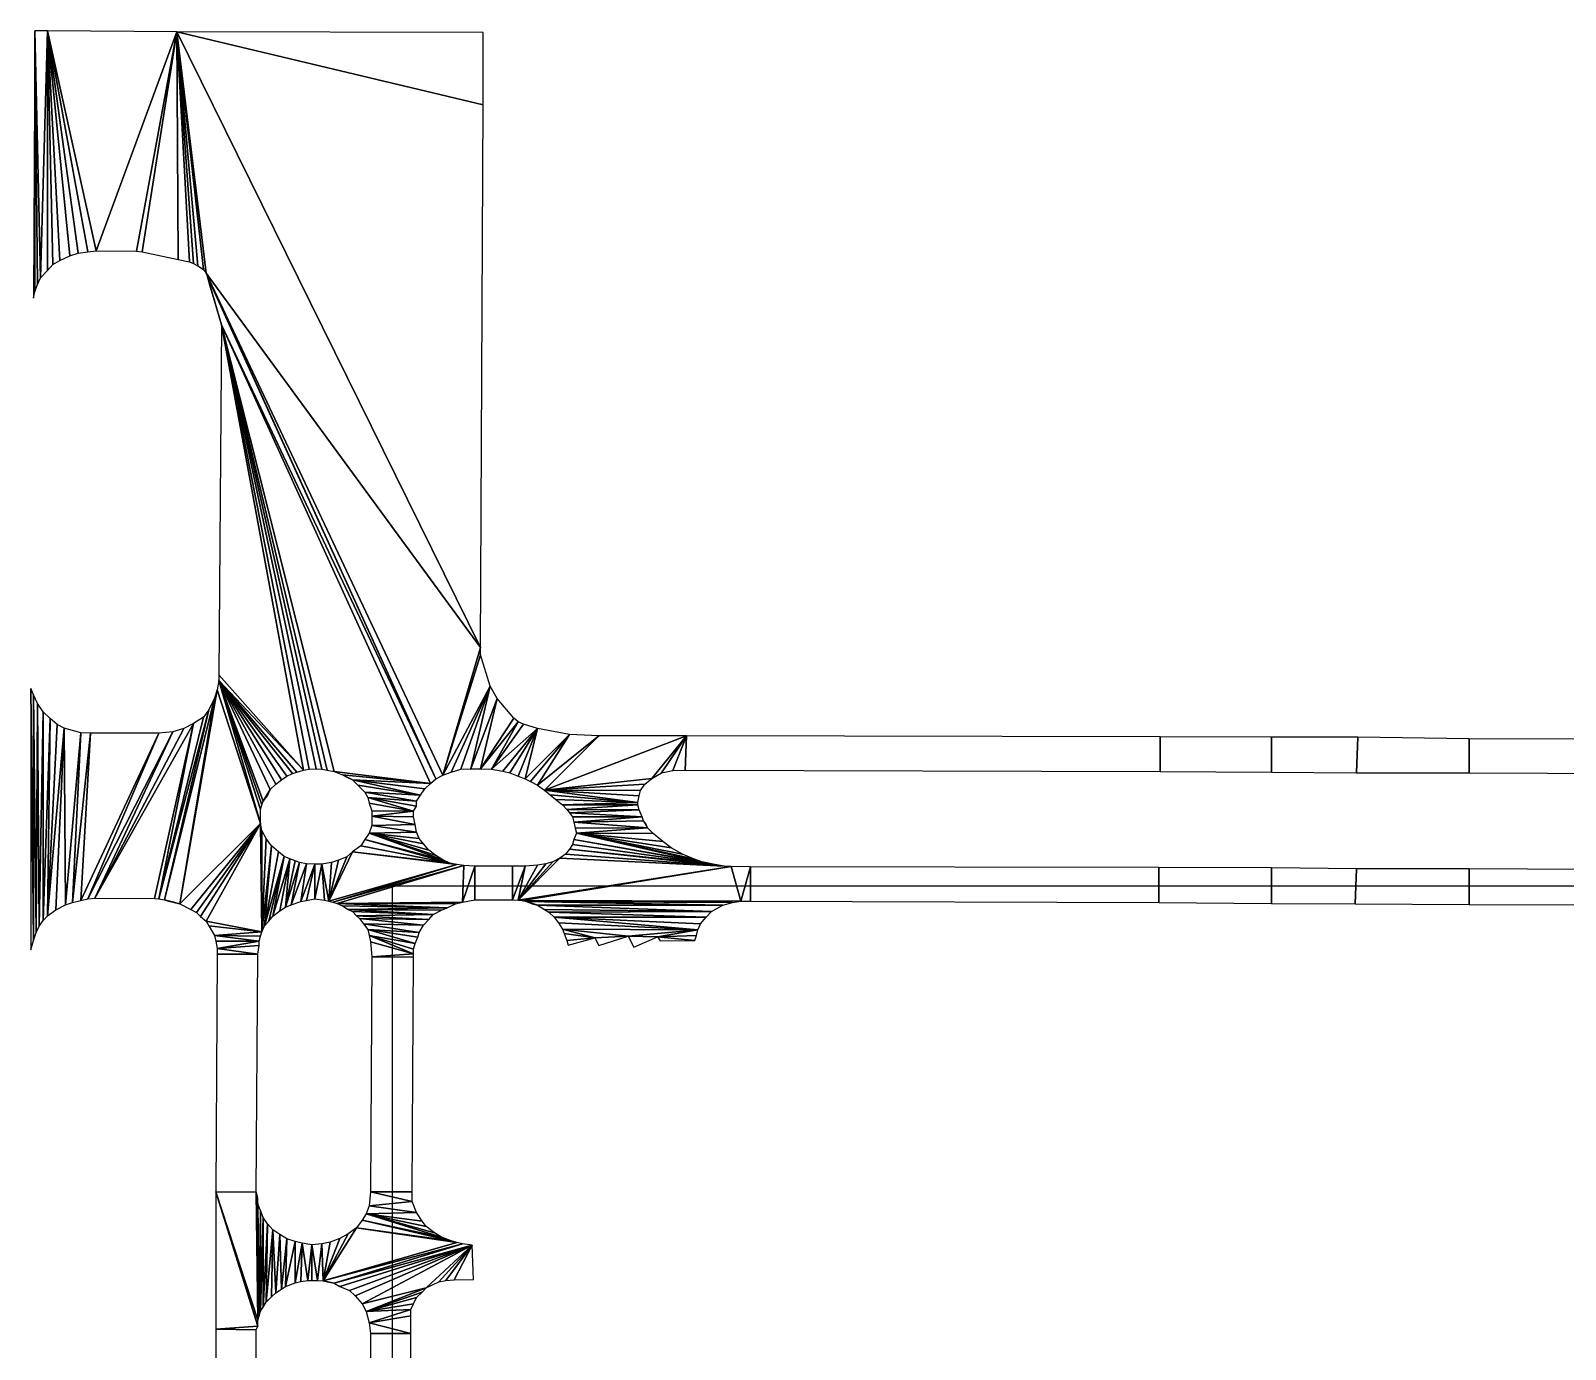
# Model space of a CAD drawing. Extents: x -35426928 to -35396732, y 11996534 to 12011444.
# Drawn here: x -35415068 to -35410660, y 12007646 to 12011434 of the extents above; entities that cross this region are included whole.
import ezdxf

# ---------------------------------------------------------------- set-up
doc = ezdxf.new("R2010")
doc.units = 0

msp = doc.modelspace()

# ---------------------------------------------------------------- linework, layer by layer
at = {"layer": 'mg_to_dxf', "color": 52}
for points in [[(-35415056, 12010685), (-35415056, 12011434), (-35415060, 12010666)], [(-35415048, 12010705), (-35415056, 12011434), (-35415056, 12010685)], [(-35415040, 12010724), (-35415056, 12011434), (-35415048, 12010705)], [(-35415020, 12011434), (-35415056, 12011434), (-35415040, 12010724)], [(-35415020, 12010745), (-35415020, 12011434), (-35415040, 12010724)], [(-35415020, 12011434), (-35415020, 12010745), (-35415004, 12010762)], [(-35414984, 12010774), (-35415020, 12011434), (-35415004, 12010762)], [(-35414956, 12010787), (-35415020, 12011434), (-35414984, 12010774)], [(-35414932, 12010795), (-35415020, 12011434), (-35414956, 12010787)], [(-35414904, 12010799), (-35415020, 12011434), (-35414932, 12010795)], [(-35414880, 12010802), (-35415020, 12011434), (-35414904, 12010799)], [(-35414648, 12011431), (-35415020, 12011434), (-35414880, 12010802)], [(-35414648, 12011431), (-35414880, 12010802), (-35414764, 12010801)], [(-35414648, 12011431), (-35414764, 12010801), (-35414748, 12010799)], [(-35414648, 12011431), (-35414748, 12010799), (-35414644, 12010777)], [(-35413776, 12009662), (-35413768, 12011221), (-35414648, 12011431)], [(-35414648, 12011431), (-35413768, 12011221), (-35413768, 12011429)], [(-35414648, 12011431), (-35414644, 12010777), (-35414612, 12010770)], [(-35414648, 12011431), (-35414612, 12010770), (-35414600, 12010765)], [(-35414648, 12011431), (-35414600, 12010765), (-35414588, 12010759)], [(-35414648, 12011431), (-35414588, 12010759), (-35414572, 12010748)], [(-35414564, 12010738), (-35413776, 12009662), (-35414648, 12011431)], [(-35414564, 12010738), (-35414648, 12011431), (-35414572, 12010748)], [(-35414564, 12010738), (-35413904, 12009285), (-35413884, 12009296)], [(-35414564, 12010738), (-35414560, 12010727), (-35413904, 12009285)], [(-35414564, 12010738), (-35413884, 12009296), (-35413776, 12009662)], [(-35414560, 12010727), (-35414556, 12010710), (-35414520, 12010589)], [(-35414560, 12010727), (-35414520, 12010589), (-35413904, 12009285)], [(-35414520, 12010589), (-35414528, 12009584), (-35414284, 12009310)], [(-35414520, 12010589), (-35414284, 12009310), (-35414268, 12009313)], [(-35414520, 12010589), (-35414268, 12009313), (-35414248, 12009314)], [(-35414520, 12010589), (-35414248, 12009314), (-35414232, 12009313)], [(-35414216, 12009310), (-35414520, 12010589), (-35414232, 12009313)], [(-35413920, 12009272), (-35414520, 12010589), (-35414196, 12009306)], [(-35414196, 12009306), (-35414520, 12010589), (-35414216, 12009310)], [(-35413904, 12009285), (-35414520, 12010589), (-35413920, 12009272)], [(-35413776, 12009662), (-35413884, 12009296), (-35413776, 12009641)], [(-35413776, 12009641), (-35413884, 12009296), (-35413748, 12009551)], [(-35414528, 12009568), (-35414532, 12009541), (-35414408, 12009157)], [(-35414284, 12009310), (-35414528, 12009584), (-35414528, 12009568)], [(-35414408, 12009157), (-35414408, 12009197), (-35414528, 12009568)], [(-35414408, 12009197), (-35414404, 12009210), (-35414528, 12009568)], [(-35414404, 12009210), (-35414400, 12009221), (-35414528, 12009568)], [(-35414400, 12009221), (-35414380, 12009254), (-35414528, 12009568)], [(-35414380, 12009254), (-35414364, 12009270), (-35414528, 12009568)], [(-35414364, 12009270), (-35414348, 12009282), (-35414528, 12009568)], [(-35414348, 12009282), (-35414332, 12009293), (-35414528, 12009568)], [(-35414332, 12009293), (-35414316, 12009300), (-35414528, 12009568)], [(-35414316, 12009300), (-35414304, 12009304), (-35414528, 12009568)], [(-35414304, 12009304), (-35414284, 12009310), (-35414528, 12009568)], [(-35415060, 12009526), (-35415068, 12009545), (-35415060, 12008821)], [(-35415060, 12008821), (-35415068, 12009545), (-35415068, 12008794)], [(-35415048, 12009501), (-35415060, 12009526), (-35415052, 12008844)], [(-35415052, 12008844), (-35415060, 12009526), (-35415060, 12008821)], [(-35414540, 12009517), (-35414684, 12008938), (-35414640, 12008926)], [(-35414540, 12009517), (-35414556, 12009483), (-35414684, 12008938)], [(-35414532, 12009541), (-35414540, 12009517), (-35414640, 12008926)], [(-35414408, 12009157), (-35414532, 12009541), (-35414640, 12008926)], [(-35413748, 12009551), (-35413884, 12009296), (-35413860, 12009304)], [(-35413748, 12009551), (-35413860, 12009304), (-35413832, 12009313)], [(-35413748, 12009551), (-35413832, 12009313), (-35413804, 12009314)], [(-35413748, 12009551), (-35413804, 12009314), (-35413728, 12009516)], [(-35413728, 12009516), (-35413804, 12009314), (-35413776, 12009314)], [(-35413776, 12009314), (-35413680, 12009459), (-35413728, 12009516)], [(-35415044, 12008862), (-35415048, 12009501), (-35415052, 12008844)], [(-35415032, 12009478), (-35415048, 12009501), (-35415044, 12008862)], [(-35415032, 12008878), (-35415032, 12009478), (-35415044, 12008862)], [(-35415012, 12009458), (-35415032, 12009478), (-35415032, 12008878)], [(-35414556, 12009483), (-35414700, 12008940), (-35414684, 12008938)], [(-35414556, 12009483), (-35414572, 12009462), (-35414700, 12008940)], [(-35415020, 12008892), (-35415012, 12009458), (-35415032, 12008878)], [(-35414992, 12009441), (-35415012, 12009458), (-35415020, 12008892)], [(-35414972, 12009431), (-35414992, 12009441), (-35415020, 12008892)], [(-35414972, 12009431), (-35415020, 12008892), (-35414996, 12008909)], [(-35414968, 12008923), (-35414972, 12009431), (-35414996, 12008909)], [(-35414924, 12009417), (-35414972, 12009431), (-35414968, 12008923)], [(-35414660, 12009420), (-35414700, 12009416), (-35414904, 12008940)], [(-35414884, 12008942), (-35414660, 12009420), (-35414904, 12008940)], [(-35414600, 12009444), (-35414884, 12008942), (-35414712, 12008941)], [(-35414600, 12009444), (-35414628, 12009430), (-35414884, 12008942)], [(-35414628, 12009430), (-35414660, 12009420), (-35414884, 12008942)], [(-35414700, 12008940), (-35414600, 12009444), (-35414712, 12008941)], [(-35414572, 12009462), (-35414600, 12009444), (-35414700, 12008940)], [(-35413776, 12009314), (-35413668, 12009449), (-35413680, 12009459)], [(-35413776, 12009314), (-35413744, 12009313), (-35413668, 12009449)], [(-35413668, 12009449), (-35413744, 12009313), (-35413652, 12009442)], [(-35413744, 12009313), (-35413612, 12009430), (-35413652, 12009442)], [(-35413744, 12009313), (-35413712, 12009307), (-35413612, 12009430)], [(-35413692, 12009302), (-35413692, 12009302), (-35413612, 12009430), (-35413712, 12009307)], [(-35413692, 12009302), (-35413692, 12009302), (-35413668, 12009293), (-35413612, 12009430)], [(-35413648, 12009285), (-35413648, 12009285), (-35413612, 12009430), (-35413668, 12009293)], [(-35413520, 12009412), (-35413520, 12009412), (-35413612, 12009430), (-35413648, 12009285)], [(-35414948, 12008930), (-35414924, 12009417), (-35414968, 12008923)], [(-35414896, 12009416), (-35414924, 12009417), (-35414948, 12008930)], [(-35414924, 12008936), (-35414896, 12009416), (-35414948, 12008930)], [(-35414700, 12009416), (-35414896, 12009416), (-35414924, 12008936)], [(-35414904, 12008940), (-35414700, 12009416), (-35414924, 12008936)], [(-35413632, 12009277), (-35413632, 12009277), (-35413520, 12009412), (-35413648, 12009285)], [(-35413612, 12009267), (-35413612, 12009267), (-35413520, 12009412), (-35413632, 12009277)], [(-35413436, 12009409), (-35413436, 12009409), (-35413520, 12009412), (-35413612, 12009267)], [(-35413592, 12009253), (-35413592, 12009253), (-35413436, 12009409), (-35413612, 12009267)], [(-35413184, 12009409), (-35413184, 12009409), (-35413592, 12009253), (-35413284, 12009286)], [(-35413184, 12009409), (-35413184, 12009409), (-35413436, 12009409), (-35413592, 12009253)], [(-35413184, 12009409), (-35413184, 12009409), (-35413284, 12009286), (-35413256, 12009302)], [(-35413224, 12009309), (-35413224, 12009309), (-35413184, 12009409), (-35413256, 12009302)], [(-35413224, 12009309), (-35413224, 12009309), (-35413188, 12009310), (-35413184, 12009409)], [(-35413188, 12009310), (-35411824, 12009306), (-35411824, 12009406), (-35413184, 12009409)], [(-35411824, 12009306), (-35411504, 12009304), (-35411504, 12009405), (-35411824, 12009406)], [(-35411504, 12009304), (-35411260, 12009302), (-35411256, 12009405), (-35411504, 12009405)], [(-35411260, 12009302), (-35410936, 12009302), (-35410936, 12009400), (-35411256, 12009405)], [(-35410936, 12009302), (-35409588, 12009297), (-35409588, 12009396), (-35410936, 12009400)], [(-35413920, 12009272), (-35414196, 12009306), (-35414172, 12009297)], [(-35414172, 12009297), (-35414160, 12009290), (-35414144, 12009282)], [(-35413920, 12009272), (-35414172, 12009297), (-35414144, 12009282)], [(-35414400, 12009221), (-35414388, 12009236), (-35414380, 12009254)], [(-35414144, 12009282), (-35413948, 12009238), (-35413936, 12009256)], [(-35414144, 12009282), (-35414128, 12009267), (-35413948, 12009238)], [(-35413920, 12009272), (-35414144, 12009282), (-35413936, 12009256)], [(-35414108, 12009247), (-35414108, 12009247), (-35413948, 12009238), (-35414128, 12009267)], [(-35414108, 12009247), (-35414108, 12009247), (-35414100, 12009231), (-35413960, 12009221)], [(-35413960, 12009221), (-35413960, 12009221), (-35413948, 12009238), (-35414108, 12009247)], [(-35413284, 12009286), (-35413284, 12009286), (-35413592, 12009253), (-35413304, 12009270)], [(-35413592, 12009253), (-35413592, 12009253), (-35413316, 12009252), (-35413304, 12009270)], [(-35413592, 12009253), (-35413592, 12009253), (-35413320, 12009236), (-35413316, 12009252)], [(-35413592, 12009253), (-35413592, 12009253), (-35413576, 12009239), (-35413324, 12009217)], [(-35413592, 12009253), (-35413592, 12009253), (-35413324, 12009217), (-35413320, 12009236)], [(-35414096, 12009215), (-35414096, 12009215), (-35413968, 12009192), (-35414100, 12009231)], [(-35413960, 12009221), (-35413960, 12009221), (-35414100, 12009231), (-35413960, 12009207)], [(-35413968, 12009192), (-35413968, 12009192), (-35413960, 12009207), (-35414100, 12009231)], [(-35413968, 12009192), (-35413968, 12009192), (-35414096, 12009215), (-35414088, 12009193)], [(-35413324, 12009217), (-35413324, 12009217), (-35413576, 12009239), (-35413560, 12009226)], [(-35413560, 12009226), (-35413560, 12009226), (-35413540, 12009210), (-35413324, 12009217)], [(-35413324, 12009217), (-35413324, 12009217), (-35413540, 12009210), (-35413324, 12009210)], [(-35413528, 12009197), (-35413528, 12009197), (-35413324, 12009210), (-35413540, 12009210)], [(-35413320, 12009196), (-35413320, 12009196), (-35413324, 12009210), (-35413528, 12009197)], [(-35414408, 12009157), (-35414640, 12008926), (-35414608, 12008910)], [(-35414592, 12008901), (-35414408, 12009157), (-35414608, 12008910)], [(-35414580, 12008890), (-35414408, 12009157), (-35414592, 12008901)], [(-35414564, 12008876), (-35414408, 12009157), (-35414580, 12008890)], [(-35414404, 12008846), (-35414408, 12009157), (-35414564, 12008876)], [(-35414404, 12009137), (-35414408, 12009157), (-35414404, 12008846)], [(-35414088, 12009193), (-35414088, 12009193), (-35414088, 12009178), (-35413968, 12009192)], [(-35413968, 12009192), (-35413968, 12009192), (-35414088, 12009178), (-35413968, 12009176)], [(-35413964, 12009154), (-35413964, 12009154), (-35413968, 12009176), (-35414088, 12009178)], [(-35413964, 12009154), (-35413964, 12009154), (-35414088, 12009178), (-35414088, 12009151)], [(-35413520, 12009187), (-35413520, 12009187), (-35413320, 12009196), (-35413528, 12009197)], [(-35413520, 12009187), (-35413520, 12009187), (-35413312, 12009176), (-35413320, 12009196)], [(-35413520, 12009187), (-35413520, 12009187), (-35413512, 12009176), (-35413312, 12009176)], [(-35413512, 12009176), (-35413512, 12009176), (-35413508, 12009161), (-35413312, 12009176)], [(-35413312, 12009176), (-35413312, 12009176), (-35413508, 12009161), (-35413308, 12009164)], [(-35413508, 12009161), (-35413508, 12009161), (-35413296, 12009144), (-35413308, 12009164)], [(-35413508, 12009161), (-35413508, 12009161), (-35413504, 12009143), (-35413296, 12009144)], [(-35413308, 12009164), (-35413308, 12009164), (-35413296, 12009144), (-35413300, 12009155)], [(-35414404, 12008846), (-35414392, 12009114), (-35414404, 12009137)], [(-35414404, 12008846), (-35414376, 12009093), (-35414392, 12009114)], [(-35413884, 12009052), (-35413884, 12009052), (-35414096, 12009129), (-35414108, 12009111)], [(-35413960, 12009132), (-35413960, 12009132), (-35414088, 12009151), (-35414096, 12009129)], [(-35413952, 12009114), (-35413952, 12009114), (-35413960, 12009132), (-35414096, 12009129)], [(-35413884, 12009052), (-35413884, 12009052), (-35413904, 12009065), (-35414096, 12009129)], [(-35413904, 12009065), (-35413904, 12009065), (-35413924, 12009080), (-35414096, 12009129)], [(-35413924, 12009080), (-35413924, 12009080), (-35413940, 12009098), (-35414096, 12009129)], [(-35413940, 12009098), (-35413940, 12009098), (-35413952, 12009114), (-35414096, 12009129)], [(-35413960, 12009132), (-35413960, 12009132), (-35413964, 12009154), (-35414088, 12009151)], [(-35413140, 12009047), (-35413140, 12009047), (-35413500, 12009129), (-35413508, 12009111)], [(-35413500, 12009129), (-35413500, 12009129), (-35413296, 12009144), (-35413504, 12009143)], [(-35413280, 12009128), (-35413280, 12009128), (-35413296, 12009144), (-35413500, 12009129)], [(-35413140, 12009047), (-35413140, 12009047), (-35413164, 12009055), (-35413500, 12009129)], [(-35413164, 12009055), (-35413164, 12009055), (-35413196, 12009069), (-35413500, 12009129)], [(-35413196, 12009069), (-35413196, 12009069), (-35413228, 12009087), (-35413500, 12009129)], [(-35413228, 12009087), (-35413228, 12009087), (-35413252, 12009105), (-35413500, 12009129)], [(-35413252, 12009105), (-35413252, 12009105), (-35413280, 12009128), (-35413500, 12009129)], [(-35414404, 12008846), (-35414396, 12008863), (-35414376, 12009093)], [(-35414356, 12009075), (-35414376, 12009093), (-35414396, 12008863)], [(-35414396, 12008863), (-35414340, 12009062), (-35414356, 12009075)], [(-35413844, 12009039), (-35413844, 12009039), (-35414144, 12009075), (-35414212, 12008934)], [(-35414212, 12008934), (-35414212, 12008934), (-35414144, 12009075), (-35414160, 12009061)], [(-35413864, 12009043), (-35413864, 12009043), (-35414120, 12009093), (-35414144, 12009075)], [(-35413844, 12009039), (-35413844, 12009039), (-35413864, 12009043), (-35414144, 12009075)], [(-35413864, 12009043), (-35413864, 12009043), (-35414108, 12009111), (-35414120, 12009093)], [(-35413864, 12009043), (-35413864, 12009043), (-35413884, 12009052), (-35414108, 12009111)], [(-35413076, 12009034), (-35413076, 12009034), (-35413532, 12009069), (-35413548, 12009057)], [(-35413076, 12009034), (-35413076, 12009034), (-35413520, 12009083), (-35413532, 12009069)], [(-35413108, 12009040), (-35413108, 12009040), (-35413512, 12009096), (-35413520, 12009083)], [(-35413076, 12009034), (-35413076, 12009034), (-35413108, 12009040), (-35413520, 12009083)], [(-35413108, 12009040), (-35413108, 12009040), (-35413508, 12009111), (-35413512, 12009096)], [(-35413108, 12009040), (-35413108, 12009040), (-35413140, 12009047), (-35413508, 12009111)], [(-35414396, 12008863), (-35414384, 12008876), (-35414340, 12009062)], [(-35414384, 12008876), (-35414372, 12008891), (-35414340, 12009062)], [(-35414324, 12009055), (-35414340, 12009062), (-35414372, 12008891)], [(-35414372, 12008891), (-35414352, 12008906), (-35414324, 12009055)], [(-35414352, 12008906), (-35414336, 12008916), (-35414324, 12009055)], [(-35414324, 12009055), (-35414336, 12008916), (-35414308, 12009050)], [(-35414336, 12008916), (-35414296, 12009045), (-35414308, 12009050)], [(-35414336, 12008916), (-35414320, 12008923), (-35414296, 12009045)], [(-35414320, 12008923), (-35414276, 12009041), (-35414296, 12009045)], [(-35414320, 12008923), (-35414292, 12008933), (-35414276, 12009041)], [(-35414292, 12008933), (-35414292, 12008933), (-35414252, 12009040), (-35414276, 12009041)], [(-35414292, 12008933), (-35414292, 12008933), (-35414276, 12008936), (-35414252, 12009040)], [(-35414276, 12008936), (-35414276, 12008936), (-35414252, 12008940), (-35414252, 12009040)], [(-35414232, 12009040), (-35414232, 12009040), (-35414252, 12009040), (-35414252, 12008940)], [(-35414232, 12009040), (-35414232, 12009040), (-35414252, 12008940), (-35414224, 12008937)], [(-35414212, 12008934), (-35414212, 12008934), (-35414204, 12009045), (-35414232, 12009040)], [(-35414212, 12008934), (-35414212, 12008934), (-35414232, 12009040), (-35414224, 12008937)], [(-35414212, 12008934), (-35414212, 12008934), (-35414160, 12009061), (-35414184, 12009051)], [(-35414212, 12008934), (-35414212, 12008934), (-35414184, 12009051), (-35414204, 12009045)], [(-35414200, 12008931), (-35414200, 12008931), (-35413844, 12009039), (-35414212, 12008934)], [(-35413824, 12009036), (-35413824, 12009036), (-35413844, 12009039), (-35414200, 12008931)], [(-35414188, 12008927), (-35414188, 12008927), (-35413824, 12009036), (-35414200, 12008931)], [(-35414188, 12008927), (-35414188, 12008927), (-35413828, 12008931), (-35413824, 12009036)], [(-35413828, 12008931), (-35413828, 12008931), (-35413792, 12009034), (-35413824, 12009036)], [(-35413828, 12008931), (-35413828, 12008931), (-35413792, 12008938), (-35413792, 12009034)], [(-35413684, 12009034), (-35413792, 12009034), (-35413792, 12008938), (-35413684, 12008938)], [(-35413648, 12009034), (-35413648, 12009034), (-35413684, 12009034), (-35413684, 12008938)], [(-35413648, 12009034), (-35413648, 12009034), (-35413684, 12008938), (-35413668, 12008937)], [(-35413668, 12008937), (-35413668, 12008937), (-35413056, 12009033), (-35413548, 12009057)], [(-35413668, 12008937), (-35413668, 12008937), (-35413548, 12009057), (-35413568, 12009047)], [(-35413668, 12008937), (-35413668, 12008937), (-35413568, 12009047), (-35413588, 12009041)], [(-35413668, 12008937), (-35413668, 12008937), (-35413588, 12009041), (-35413612, 12009037)], [(-35413668, 12008937), (-35413668, 12008937), (-35413612, 12009037), (-35413648, 12009034)], [(-35413656, 12008936), (-35413656, 12008936), (-35413056, 12009033), (-35413668, 12008937)], [(-35413656, 12008936), (-35413656, 12008936), (-35413028, 12008934), (-35413056, 12009033)], [(-35413056, 12009033), (-35413056, 12009033), (-35413076, 12009034), (-35413548, 12009057)], [(-35413028, 12008934), (-35413028, 12008934), (-35413000, 12009032), (-35413056, 12009033)], [(-35413028, 12008934), (-35413028, 12008934), (-35413000, 12008934), (-35413000, 12009032)], [(-35413000, 12008934), (-35411828, 12008930), (-35411828, 12009030), (-35413000, 12009032)], [(-35411828, 12008930), (-35411504, 12008927), (-35411504, 12009029), (-35411828, 12009030)], [(-35411504, 12008927), (-35411264, 12008926), (-35411260, 12009027), (-35411504, 12009029)], [(-35411264, 12008926), (-35410936, 12008924), (-35410936, 12009027), (-35411260, 12009027)], [(-35410936, 12008924), (-35409764, 12008922), (-35409764, 12009020), (-35410936, 12009027)], [(-35414684, 12008938), (-35414672, 12008934), (-35414640, 12008926)], [(-35408760.1, 12008976.7), (-35414029.9, 12008976.7), (-35414029.9, 12000583), (-35408760.1, 12000583)], [(-35413052, 12008930), (-35413052, 12008930), (-35413028, 12008934), (-35413656, 12008936)], [(-35413052, 12008930), (-35413052, 12008930), (-35413656, 12008936), (-35413644, 12008933)], [(-35413848, 12008926), (-35413848, 12008926), (-35413828, 12008931), (-35414188, 12008927)], [(-35414188, 12008927), (-35414188, 12008927), (-35413872, 12008915), (-35413848, 12008926)], [(-35413872, 12008915), (-35413872, 12008915), (-35414188, 12008927), (-35414172, 12008920)], [(-35414156, 12008910), (-35414156, 12008910), (-35413872, 12008915), (-35414172, 12008920)], [(-35413888, 12008908), (-35413888, 12008908), (-35413872, 12008915), (-35414156, 12008910)], [(-35413912, 12008895), (-35413912, 12008895), (-35413888, 12008908), (-35414156, 12008910)], [(-35413912, 12008895), (-35413912, 12008895), (-35414156, 12008910), (-35414144, 12008904)], [(-35414132, 12008892), (-35414132, 12008892), (-35413912, 12008895), (-35414144, 12008904)], [(-35413924, 12008881), (-35413924, 12008881), (-35413912, 12008895), (-35414132, 12008892)], [(-35414124, 12008884), (-35414124, 12008884), (-35413924, 12008881), (-35414132, 12008892)], [(-35413080, 12008922), (-35413080, 12008922), (-35413052, 12008930), (-35413644, 12008933)], [(-35413080, 12008922), (-35413080, 12008922), (-35413644, 12008933), (-35413612, 12008922)], [(-35413644, 12008933), (-35413644, 12008933), (-35413628, 12008926), (-35413612, 12008922)], [(-35413112, 12008904), (-35413112, 12008904), (-35413080, 12008922), (-35413612, 12008922)], [(-35413112, 12008904), (-35413112, 12008904), (-35413612, 12008922), (-35413592, 12008910)], [(-35413580, 12008902), (-35413580, 12008902), (-35413112, 12008904), (-35413592, 12008910)], [(-35413128, 12008888), (-35413128, 12008888), (-35413112, 12008904), (-35413580, 12008902)], [(-35413564, 12008888), (-35413564, 12008888), (-35413128, 12008888), (-35413580, 12008902)], [(-35414404, 12008846), (-35414564, 12008876), (-35414556, 12008863)], [(-35414404, 12008846), (-35414556, 12008863), (-35414540, 12008835)], [(-35414112, 12008869), (-35414112, 12008869), (-35413940, 12008865), (-35414124, 12008884)], [(-35413940, 12008865), (-35413940, 12008865), (-35413924, 12008881), (-35414124, 12008884)], [(-35414112, 12008869), (-35414112, 12008869), (-35414100, 12008852), (-35413952, 12008844)], [(-35413952, 12008844), (-35413952, 12008844), (-35413940, 12008865), (-35414112, 12008869)], [(-35414096, 12008835), (-35414096, 12008835), (-35413964, 12008812), (-35414100, 12008852)], [(-35413952, 12008844), (-35413952, 12008844), (-35414100, 12008852), (-35413956, 12008830)], [(-35413964, 12008812), (-35413964, 12008812), (-35413956, 12008830), (-35414100, 12008852)], [(-35413552, 12008871), (-35413552, 12008871), (-35413152, 12008851), (-35413564, 12008888)], [(-35413564, 12008888), (-35413564, 12008888), (-35413152, 12008851), (-35413144, 12008869)], [(-35413144, 12008869), (-35413144, 12008869), (-35413128, 12008888), (-35413564, 12008888)], [(-35413552, 12008871), (-35413552, 12008871), (-35413540, 12008853), (-35413152, 12008851)], [(-35413448, 12008828), (-35413448, 12008828), (-35413540, 12008853), (-35413536, 12008841)], [(-35413152, 12008851), (-35413152, 12008851), (-35413540, 12008853), (-35413352, 12008833)], [(-35413352, 12008833), (-35413352, 12008833), (-35413540, 12008853), (-35413448, 12008828)], [(-35413268, 12008831), (-35413268, 12008831), (-35413152, 12008851), (-35413352, 12008833)], [(-35413152, 12008851), (-35413152, 12008851), (-35413268, 12008831), (-35413156, 12008835)], [(-35414404, 12008846), (-35414540, 12008835), (-35414408, 12008833)], [(-35414540, 12008835), (-35414412, 12008819), (-35414408, 12008833)], [(-35414540, 12008835), (-35414536, 12008819), (-35414412, 12008819)], [(-35414412, 12008819), (-35414412, 12008819), (-35414536, 12008819), (-35414532, 12008798)], [(-35414412, 12008819), (-35414412, 12008819), (-35414532, 12008798), (-35414412, 12008806)], [(-35414532, 12008798), (-35414532, 12008798), (-35414416, 12008781), (-35414412, 12008806)], [(-35414092, 12008817), (-35414092, 12008817), (-35413968, 12008782), (-35414096, 12008835)], [(-35414096, 12008835), (-35414096, 12008835), (-35413968, 12008796), (-35413964, 12008812)], [(-35413968, 12008782), (-35413968, 12008782), (-35413968, 12008796), (-35414096, 12008835)], [(-35414092, 12008817), (-35414092, 12008817), (-35414088, 12008774), (-35413968, 12008782)], [(-35413536, 12008841), (-35413536, 12008841), (-35413528, 12008821), (-35413448, 12008828)], [(-35413448, 12008828), (-35413448, 12008828), (-35413528, 12008821), (-35413524, 12008807)], [(-35413448, 12008828), (-35413448, 12008828), (-35413436, 12008806), (-35413352, 12008833)], [(-35413352, 12008833), (-35413352, 12008833), (-35413336, 12008802), (-35413268, 12008831)], [(-35413268, 12008831), (-35413268, 12008831), (-35413160, 12008821), (-35413156, 12008835)], [(-35413268, 12008831), (-35413268, 12008831), (-35413260, 12008820), (-35413160, 12008821)], [(-35414532, 12008781), (-35414536, 12008099), (-35414420, 12008098), (-35414416, 12008781)], [(-35414532, 12008798), (-35414532, 12008798), (-35414532, 12008781), (-35414416, 12008781)], [(-35414088, 12008774), (-35414092, 12008099), (-35413972, 12008099), (-35413968, 12008773)], [(-35413968, 12008782), (-35413968, 12008782), (-35414088, 12008774), (-35413968, 12008773)], [(-35414416, 12007730), (-35414416, 12007730), (-35414420, 12008098), (-35414536, 12008099)], [(-35414416, 12007730), (-35414416, 12007730), (-35414536, 12008099), (-35414416, 12007713)], [(-35414416, 12007713), (-35414416, 12007713), (-35414536, 12008099), (-35414536, 12007704)], [(-35414416, 12008063), (-35414416, 12008063), (-35414416, 12008082), (-35414420, 12008098)], [(-35414416, 12008063), (-35414416, 12008063), (-35414420, 12008098), (-35414416, 12007730)], [(-35413972, 12008071), (-35413972, 12008071), (-35414092, 12008099), (-35414096, 12008059)], [(-35413972, 12008071), (-35413972, 12008071), (-35413972, 12008099), (-35414092, 12008099)], [(-35414412, 12007743), (-35414412, 12007743), (-35414416, 12008063), (-35414416, 12007730)], [(-35414408, 12008045), (-35414408, 12008045), (-35414416, 12008063), (-35414412, 12007743)], [(-35413960, 12008039), (-35413960, 12008039), (-35414096, 12008059), (-35414104, 12008036)], [(-35413960, 12008039), (-35413960, 12008039), (-35413972, 12008071), (-35414096, 12008059)], [(-35414408, 12007756), (-35414408, 12007756), (-35414408, 12008045), (-35414412, 12007743)], [(-35414400, 12008025), (-35414400, 12008025), (-35414408, 12008045), (-35414408, 12007756)], [(-35414400, 12007768), (-35414400, 12007768), (-35414400, 12008025), (-35414408, 12007756)], [(-35414388, 12008007), (-35414388, 12008007), (-35414400, 12008025), (-35414400, 12007768)], [(-35413860, 12007958), (-35413860, 12007958), (-35414116, 12008017), (-35414132, 12007995)], [(-35413888, 12007969), (-35413888, 12007969), (-35414104, 12008036), (-35414116, 12008017)], [(-35413860, 12007958), (-35413860, 12007958), (-35413888, 12007969), (-35414116, 12008017)], [(-35413944, 12008015), (-35413944, 12008015), (-35413960, 12008039), (-35414104, 12008036)], [(-35413888, 12007969), (-35413888, 12007969), (-35413908, 12007981), (-35414104, 12008036)], [(-35413908, 12007981), (-35413908, 12007981), (-35413932, 12007999), (-35414104, 12008036)], [(-35413932, 12007999), (-35413932, 12007999), (-35413944, 12008015), (-35414104, 12008036)], [(-35414392, 12007782), (-35414392, 12007782), (-35414388, 12008007), (-35414400, 12007768)], [(-35414372, 12007990), (-35414372, 12007990), (-35414388, 12008007), (-35414392, 12007782)], [(-35414376, 12007797), (-35414376, 12007797), (-35414372, 12007990), (-35414392, 12007782)], [(-35414364, 12007809), (-35414364, 12007809), (-35414372, 12007990), (-35414376, 12007797)], [(-35414352, 12007976), (-35414352, 12007976), (-35414372, 12007990), (-35414364, 12007809)], [(-35414348, 12007819), (-35414348, 12007819), (-35414352, 12007976), (-35414364, 12007809)], [(-35414332, 12007964), (-35414332, 12007964), (-35414352, 12007976), (-35414348, 12007819)], [(-35413844, 12007953), (-35413844, 12007953), (-35414132, 12007995), (-35414228, 12007843)], [(-35414228, 12007843), (-35414228, 12007843), (-35414132, 12007995), (-35414156, 12007978)], [(-35414228, 12007843), (-35414228, 12007843), (-35414156, 12007978), (-35414180, 12007965)], [(-35413844, 12007953), (-35413844, 12007953), (-35413860, 12007958), (-35414132, 12007995)], [(-35414332, 12007964), (-35414332, 12007964), (-35414348, 12007819), (-35414336, 12007827)], [(-35414308, 12007956), (-35414308, 12007956), (-35414332, 12007964), (-35414336, 12007827)], [(-35414308, 12007956), (-35414308, 12007956), (-35414336, 12007827), (-35414308, 12007837)], [(-35414288, 12007951), (-35414288, 12007951), (-35414308, 12007956), (-35414308, 12007837)], [(-35414288, 12007951), (-35414288, 12007951), (-35414308, 12007837), (-35414292, 12007841)], [(-35414272, 12007844), (-35414272, 12007844), (-35414288, 12007951), (-35414292, 12007841)], [(-35414272, 12007844), (-35414272, 12007844), (-35414260, 12007947), (-35414288, 12007951)], [(-35414272, 12007844), (-35414272, 12007844), (-35414260, 12007844), (-35414260, 12007947)], [(-35414232, 12007949), (-35414232, 12007949), (-35414260, 12007947), (-35414244, 12007844)], [(-35414244, 12007844), (-35414244, 12007844), (-35414260, 12007947), (-35414260, 12007844)], [(-35414228, 12007843), (-35414228, 12007843), (-35414232, 12007949), (-35414244, 12007844)], [(-35414228, 12007843), (-35414228, 12007843), (-35414208, 12007954), (-35414232, 12007949)], [(-35414228, 12007843), (-35414228, 12007843), (-35414180, 12007965), (-35414208, 12007954)], [(-35413828, 12007949), (-35413828, 12007949), (-35413844, 12007953), (-35414228, 12007843)], [(-35413828, 12007949), (-35413828, 12007949), (-35414228, 12007843), (-35414196, 12007836)], [(-35413800, 12007946), (-35413800, 12007946), (-35413828, 12007949), (-35414196, 12007836)], [(-35413800, 12007946), (-35413800, 12007946), (-35414196, 12007836), (-35414180, 12007827)], [(-35413800, 12007946), (-35413800, 12007946), (-35414180, 12007827), (-35414152, 12007815)], [(-35413800, 12007946), (-35413800, 12007946), (-35414152, 12007815), (-35414136, 12007800)], [(-35413800, 12007946), (-35413800, 12007946), (-35414136, 12007800), (-35414116, 12007777)], [(-35413800, 12007946), (-35413800, 12007946), (-35414116, 12007777), (-35413932, 12007823)], [(-35413800, 12007946), (-35413800, 12007946), (-35413932, 12007823), (-35413896, 12007840)], [(-35413800, 12007946), (-35413800, 12007946), (-35413896, 12007840), (-35413876, 12007844)], [(-35413852, 12007846), (-35413852, 12007846), (-35413800, 12007946), (-35413876, 12007844)], [(-35413852, 12007846), (-35413852, 12007846), (-35413796, 12007847), (-35413800, 12007946)], [(-35414228, 12007843), (-35414228, 12007843), (-35414212, 12007839), (-35414196, 12007836)], [(-35413932, 12007823), (-35413932, 12007823), (-35414116, 12007777), (-35414104, 12007755)], [(-35413932, 12007823), (-35413932, 12007823), (-35414104, 12007755), (-35413944, 12007811)], [(-35414104, 12007755), (-35414104, 12007755), (-35413960, 12007795), (-35413944, 12007811)], [(-35414104, 12007755), (-35414104, 12007755), (-35413968, 12007777), (-35413960, 12007795)], [(-35414104, 12007755), (-35414104, 12007755), (-35413976, 12007761), (-35413968, 12007777)], [(-35414104, 12007755), (-35414104, 12007755), (-35414096, 12007723), (-35413976, 12007761)], [(-35413976, 12007761), (-35413976, 12007761), (-35414096, 12007723), (-35413976, 12007743)], [(-35414416, 12007713), (-35414416, 12007713), (-35414536, 12007704), (-35414420, 12007702)], [(-35414536, 12007704), (-35414536, 12007601), (-35414420, 12007599), (-35414420, 12007702)], [(-35414096, 12007723), (-35414096, 12007723), (-35413976, 12007692), (-35413976, 12007743)], [(-35414096, 12007723), (-35414096, 12007723), (-35414092, 12007692), (-35413976, 12007692)], [(-35414092, 12007692), (-35414092, 12007588), (-35413976, 12007588), (-35413976, 12007692)]]:
    msp.add_3dface(points, dxfattribs=at)

doc.saveas('drawing.dxf')
